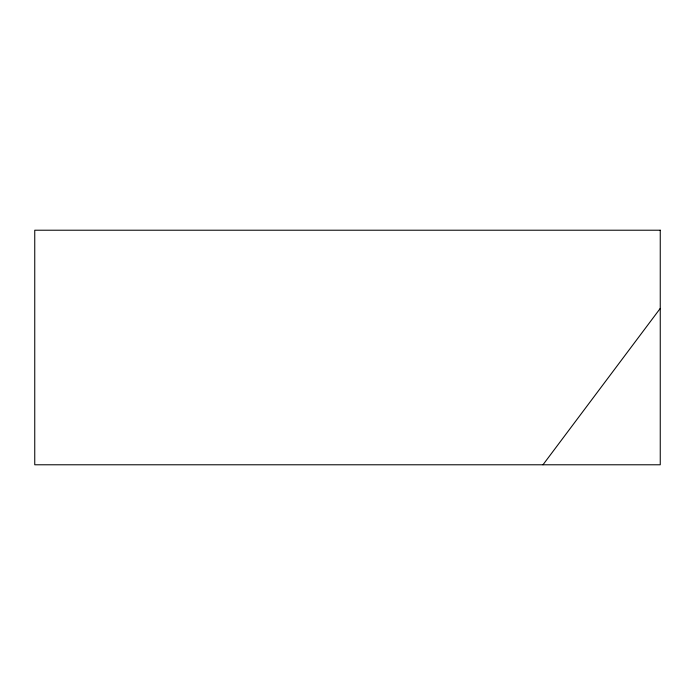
<?xml version="1.0" encoding="UTF-8"?>
<svg xmlns="http://www.w3.org/2000/svg" width="695" height="695" viewBox="0 0 695 695"><rect width="100%" height="100%" fill="white"/><g stroke="black" fill="none" stroke-linecap="round" stroke-linejoin="round"><path stroke-width="1.04" d="M542.969 464.781L660.25 308.406M660.25 230.219L34.75 230.219L34.75 464.781L660.25 464.781L660.25 230.219"/></g></svg>
